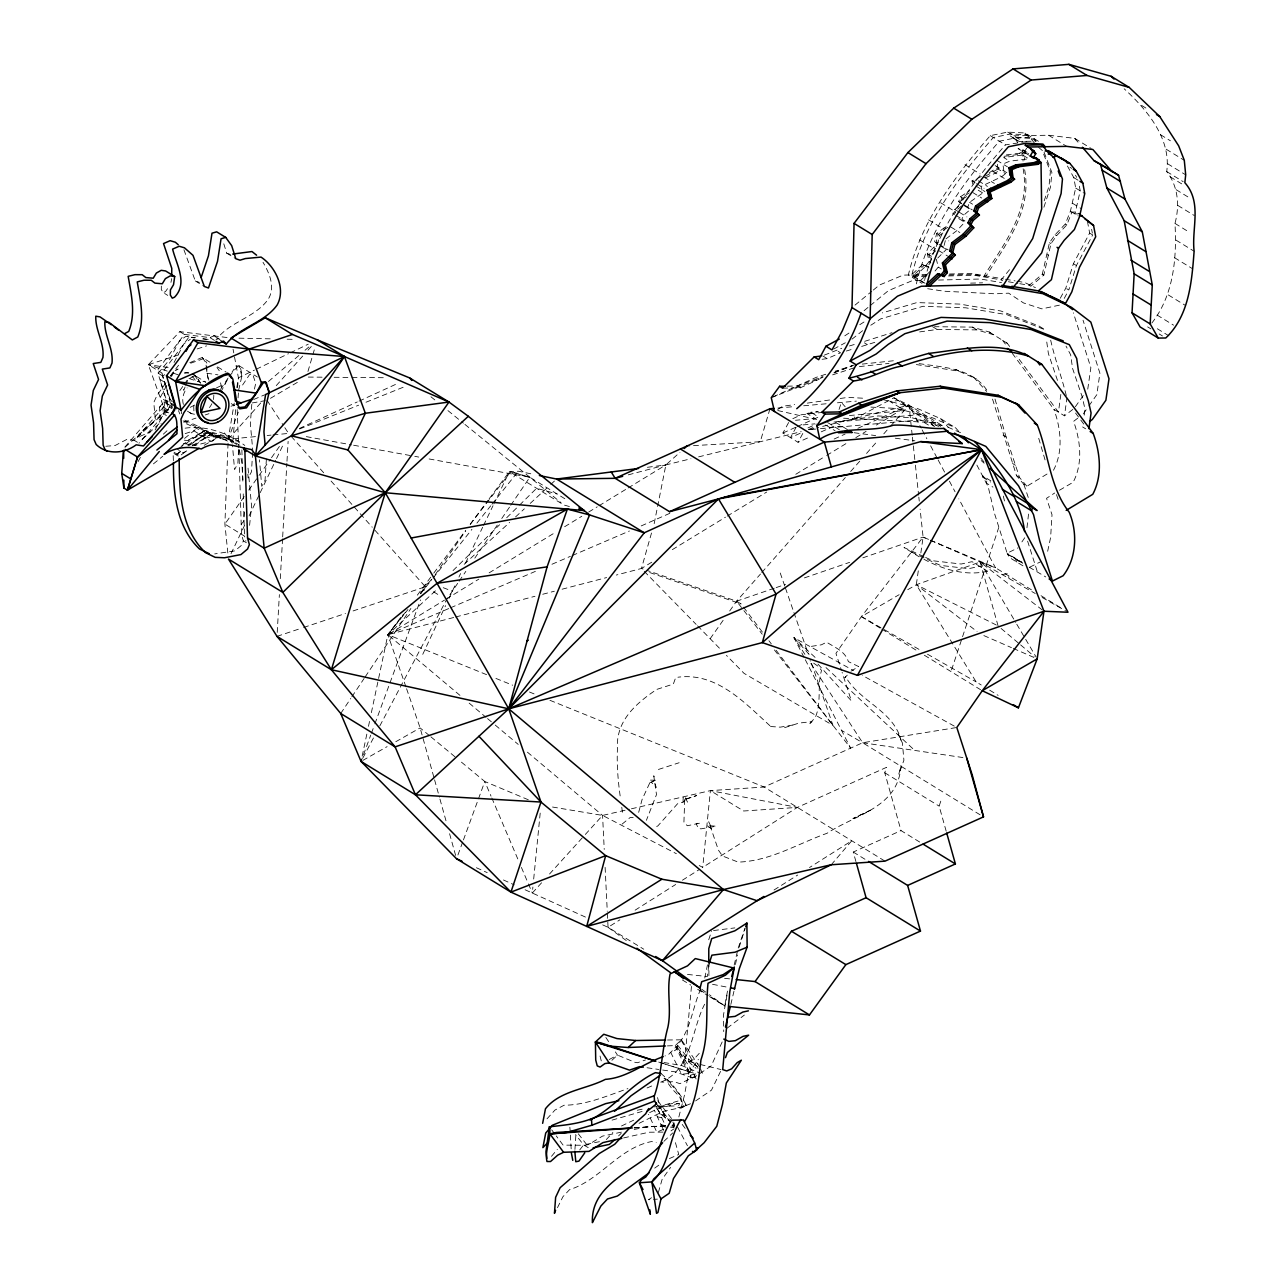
<?xml version="1.0" encoding="UTF-8"?>
<svg xmlns="http://www.w3.org/2000/svg" width="1287" height="1287" viewBox="0 0 1287 1287"><rect width="100%" height="100%" fill="white"/><g stroke="black" fill="none" stroke-linecap="round" stroke-linejoin="round"><path stroke-width="0.75" stroke-dasharray="5 3.75" d="M208.864 380.196L206.821 373.23L206.837 366.489M708.735 965.363L707.351 976.527L685.987 974.275M708.896 975.691L708.96 964.06M161.325 286.068L161.293 289.527L163.224 292.599L167.744 295.383M638.674 812.354L642.1 799.484L649.855 782.721L649.903 780.115L655.598 780.228L653.748 775.788L656.499 794.594L646.38 820.334M683.027 802.187L683.204 796.733L686.148 798.986L696.717 795.543L685.022 799.484L686.148 798.986L683.027 802.187L677.573 803.731L657.754 826.029L653.346 827.573M228.056 443.211L224.887 524.099L228.056 555.164M277.22 632.4L279.376 594.594M280.293 578.667L282.561 538.867M282.673 536.888L286.872 463.256M286.985 461.277L288.127 441.377M1028.538 514.076L1026.849 528.732M574.951 1149.42L575.9 1134.507M237.178 409.507L238.706 447.763M238.047 397.908L238.497 392.117M251.802 404.327L250.338 423.648L252.799 450.659M249.598 525.353L251.56 505.888L247.796 465.508M1151.801 323.101C1173.744 295.141 1176.945 257.802 1174.967 223.423C1179.793 205.823 1178.216 186.277 1166.714 171.573C1171.379 138.562 1146.894 109.652 1124.178 88.787M232.85 440.83L235.811 407.368M237.548 387.677L238.417 377.831L234.105 354.762M238.545 449.581L237.87 463.481L234.556 469.626L232.448 445.045M252.638 452.477L251.464 471.83L248.15 477.96L247.828 474.179M266.393 458.992L265.058 480.164L261.744 486.309L259.491 459.845M541.586 882.785L532.303 893.033L532.898 887.033M533.687 879.037L540.202 813.078M699.211 865.54L702.718 867.358L710.392 790.62L764.14 787.017L862.644 742.744L956.804 727.493L862.274 675.353M691.457 986.405L684.764 1060.279L698.278 1063.979M244.482 511.953L243.549 521.653L241.184 524.115L244.208 525.965M1060.842 394.401L1058.445 412.13L1016.778 356.081M1012.242 353.298L1053.908 409.346L1064.494 415.83L1066.891 398.117M1084.217 415.138L1085.021 409.234L1082.254 397.039L1072.57 368.42L1070.639 354.762L1066.022 346.123M918.291 570.833L916.312 584.716L976.141 681.885L981.225 684.99M920.848 552.976L923.101 537.097L920.108 509.121M1087.756 389.141L1090.861 367.648L1073.342 312.821M236.711 444.482L228.201 439.269L234.218 403.104M236.808 387.564L238.417 377.831L254.424 370.125M727.493 991.054L724.758 1005.935L709.861 996.283M1019.771 283.703L1029.262 285.312L1042.341 274.115L1049.468 242.68L1055.099 234.765L1065.33 223.986L1070.414 211.181L1075.675 188.047L1073.792 177.606L1067.213 165.605L1071.749 168.388M1029.262 285.312L1030.774 286.245L1043.854 275.048L1050.98 243.597L1056.611 235.698L1066.826 224.903L1071.926 212.114L1076.205 212.001L1079.23 213.851M170.946 282.4L171.702 278.635M704.777 978.056L707.464 964.816M639.044 1123.342L663.384 1111.341L682.963 1107.174L683.622 1103.796L686.293 1105.099L683.654 1106.756L679.986 1095.06L666.956 1079.52L664.365 1078.216L661.405 1080.163M366.827 734.121L361.052 761.421L370.736 735.134M368.484 726.335L369.723 720.479M371.364 712.676L387.87 634.684L403.185 614.156M735.44 964.478L737.499 954.906M1047.666 551.27L1050.626 537.451L1052.01 514.703L1046.54 498.31L1054.68 493.018M238.642 390.186L242.117 375.08L240.17 366.457L237.21 366.924L229.134 376.48L220.817 392.101M254.408 389.076L255.711 383.413L252.67 374.131L249.614 374.533L240.701 387.854M658.365 1192.486L662.145 1179.31L670.607 1167.357M726.994 995.221L723.535 1014.799L723.712 1031.611M734.169 965.073L737.757 949.935M738.207 948.052L744.948 928.217M730.823 1004.439L733.96 991.263M926.978 275.515L912.95 275.852L924.146 265.331L927.509 266.361L930.71 262.468L929.198 261.534L927.3 253.7L937.242 243.935L934.603 241.538L936.679 233.478L947.763 225.128M942.872 232.947L939.703 235.328L937.612 243.388L934.603 241.538M945.334 240.637L943.661 247.104L946.299 249.501L937.724 258.076M678.844 1116.971L684.491 1095.189L688.4 1073.696L698.407 1059.378M651.512 532.995L641.457 568.484L616.296 575.048M654.166 523.664L665.878 464.913L679.954 452.316M307.947 371.476L315.042 347.281M769.964 408.735L760.279 441.714L687.001 446.026M1060.295 298.23L1065.797 288.127L1073.39 263.706L1089.655 233.092L1087.531 221.831M1089.655 233.092L1092.679 234.942L1076.415 265.556L1068.805 289.993L1065.797 288.127M1038.448 141.313L1024.854 132.963L1007.737 132.111L990.282 135.634C954.793 176.319 920.961 221.477 908.365 275L921.959 283.349M916.376 283.864C928.924 229.086 962.933 182.69 999.339 141.2L1016.794 137.661L1033.928 138.529L1036.019 141.168L1019.224 141.457L1010.15 135.891L1048.551 135.232L1074.709 138.369L1091.199 148.472M1026.656 141.57L1005.388 144.9C970.253 185.28 936.518 229.955 923.873 282.979L908.767 273.713M739.14 947.248L745.109 928.651M708.719 939.767L711.631 930.887M1044.191 200.82L1049.018 186.181L1050.385 171.621L1042.213 150.402L1037.901 146.815M1043.902 207.239L1050.514 187.098L1051.897 172.538L1043.725 151.335M241.859 376.174L239.076 365.781L236.02 366.184L232.078 372.072M919.706 842.052L901.013 830.598L884.764 772.763L886.55 767.325L797.377 807.416L702.718 867.358M951.56 669.9L983.413 573.761M986.228 565.315L998.648 527.799M946.186 831.177L939.14 806.112L940.942 800.691M839.044 409.475L841.392 402.445L845.205 406.789M722.168 1041.939L711.228 1065.861L698.326 1074.613M675.16 679.037L673.342 684.057L656.643 689.446C635.714 703.667 615.556 721.01 617.422 749.259C616.698 765.733 618.146 782.19 620.511 798.471M961.534 205.952L956.321 210.441L954.359 214.446L952.847 213.513L954.809 209.524L961.309 203.893L958.735 201.56L960.456 196.782L969.674 190.637M960.247 202.493L961.968 197.715L971.186 191.554M966.553 196.589L963.48 198.632L961.759 203.41L958.735 201.56M1006.354 154.907L1019.674 153.217L1028.747 158.768L1009.716 161.197L1002.911 164.06L1003.828 170.898L1005.533 173.632L1001.608 176.753L981.048 186.454L982.769 192.97L969.529 202.349L967.792 207.127L970.382 209.459L963.883 215.074L961.904 219.08L964.719 222.281L956.82 230.679L945.752 239.028L948.76 240.878M457.931 854.986L462.757 841.795M463.449 839.912L484.797 781.515L458.622 759.813M371.428 733.252L374.195 725.739M374.887 723.857L420.527 599.919M423.986 590.524L425.37 586.759L434.041 576.367M255.47 436.615L228.201 439.269L238.32 412.146M185.071 387.033L183.735 390.46L182.674 386.663M185.73 385.312L187.709 380.148M700.691 989.108C692.438 1007.544 691.039 1029.198 677.557 1045.124L676.721 1049.162L690.878 1077.879L699.565 1075.948M704.632 1004.23C691.183 1030.05 691.779 1070.237 660.472 1082.27M238.915 450L241.506 534.298L243.356 540.878L241.554 545.27L234.91 550.868L214.72 553.893M167.374 410.891L171.123 403.137M1053.474 470.238C1063.384 451.689 1060.955 428.491 1053.908 409.346M677.863 1047.409L675.289 1050.321L670.736 1052.428L681.515 1074.291L689.961 1073.342L690.878 1077.879L690.846 1075.015L676.689 1046.299L668.58 1054.439L664.977 1055.967M422.747 654.343L445.592 605.614M448.97 598.391L455.646 584.121M458.96 577.075L460.601 573.552M465.556 562.982L482.641 527.252M231.033 553.651L244.771 524.935M249.067 515.974L259.379 494.433M260.231 492.631L275.691 460.328M276.544 458.542L283.43 444.176M483.51 525.45L493.018 505.711M493.87 503.925L509.427 471.621L518.307 471.219L533.638 474.356M720.559 1071.395L711.47 1090.153L693.725 1102.203M557.48 1207.673L562.918 1196.733L569.53 1189.671C600.144 1180.115 619.015 1147.875 651.576 1141.553L656.209 1142.438M362.934 757.866L374.195 736.55M379.842 725.884L446.525 599.742L457.963 582.914M138.015 461.76L140.846 456.499M155.132 429.955L165.186 411.261L164.093 401.801L171.268 406.193L138.948 443.211M174.067 362.467L183.832 343.967L190.347 339.205M166.763 385.328L160.215 397.49L175.145 406.644M171.461 376.641L174.244 371.46L178.073 369.031L173.938 371.283M1064.236 298.391L1067.904 291.666M788.641 422.506L782.93 433.011L798.037 442.278L808.783 437.451M796.203 427.139L790.491 437.644L801.222 432.818M802.782 433.478L798.037 442.278M949.002 274.984L973.036 274.388L985.762 276.56C1006.209 243.854 1032.19 211.052 1024.645 169.739M1026.672 148.15L1024.114 152.284L1028.731 153.78M220.399 389.543L228.04 378.121M340.717 713.497L350.74 698.487M351.85 696.814L364.108 678.474M365.218 676.817L410.891 608.445M420.913 593.436L425.37 586.759L373.568 528.7M459.089 581.257L465.83 571.364M474.806 558.156L497.265 525.128M501.753 518.532L509.62 506.965M510.73 505.324L529.826 477.252L565.508 499.147M1021.91 541.907L1024.999 537.371M167.503 288.706L165.46 291.65L163.224 292.599M928.538 539.398L923.101 537.097L861.389 616.602L835.955 653.362L841.489 670.447M165.894 382.802L156.708 395.978L153.78 402.541L155.47 420.527L136.856 437.741L150.627 431.724M170.495 376.222L172.796 372.924M179.874 390.588L183.156 385.891M184.25 384.314L187.532 379.617L196.219 374.903M435.167 574.742L465.733 530.855M470.27 524.356L510.842 471.557L529.826 477.252L426.592 458.494M244.208 496.573L224.887 524.099L244.514 536.148L245.914 541.087M248.761 490.09L257.867 477.139M259.009 475.514L270.383 459.33M271.509 457.705L279.472 446.364M710.167 638.722L723.954 619.144M729.697 610.987L736.582 601.19L760.456 574.05M1083.252 395.527L1074.243 408.333L1064.494 415.83M1083.3 413.883L1087.805 407.496M1088.931 405.888L1096.814 394.691L1099.918 373.214L1083.043 320.238M417.31 595.189L432.609 574.678M433.783 573.101L465.492 530.566M470.189 524.259L487.998 500.353M489.189 498.761L509.427 471.621L529.826 477.252M164.527 382.191L159.99 379.408L167.439 405.888L171.959 408.671L161.953 373.037L188.883 337.21L194.787 337.934M170.399 375.901L178.587 365.235M671.911 1125.964L674.227 1122.972M579.713 1149.934L583.606 1144.915L599.613 1141.649M405.936 686.888L387.87 634.684L406.016 611.502M420.527 592.953L425.37 586.759L424.388 585.714L430.646 581.241M459.958 695.366L387.87 634.684L407.947 609.539M420.479 593.822L431.772 579.681M433.027 578.104L471.911 529.375M476.93 523.085L490.717 505.807M491.972 504.231L518.307 471.219M925.047 283.269L911.453 274.919L922.634 264.414L925.996 265.428L929.198 261.534M935.07 270.994L938.271 267.101L936.357 259.25M948.519 275.949L974.549 275.321L1001.141 279.858L1009.796 269.401M551.496 1156.321L557.319 1149.371M831.257 864.751L851.769 840.765L809.507 867.535M606.29 1139.574L612.869 1132.496M124.936 446.991L164.093 401.801M105.807 446.251L115.074 445.543L127.123 439.269L134.411 440.427L166.731 403.426M761.775 572.538L845.334 477.557M850.643 471.525L859.925 460.971M866.553 453.426L877.155 441.361M883.799 433.832L889.092 427.799M890.427 426.287L908.992 405.18L943.741 426.496M228.201 439.269L261.728 401.834M276.271 385.601L302.686 356.081M307.979 350.177L311.953 345.753M699.259 1053.313L693.677 1059.523L688.786 1061.646M549.549 874.002L584.008 835.923M585.328 834.459L602.573 815.427L629.52 809.233M547.007 1118.837L554.938 1110.086L564.06 1105.227C586.1 1105.115 607.223 1095.8 627.895 1088.609M663.883 1141.36L672.715 1132.946M847.264 675.144L844.819 677.782L845.623 676.737C859.796 701.914 893.741 710.714 901.077 740.395L898.229 734.073L902.38 742.937L903.908 760.231L898.76 774.324L900.964 765.556C898.712 807.641 855.292 814.542 827.074 833.268C797.65 843.805 770.076 861.132 738.175 862.113L722.522 856L718.419 850.128L708.735 821.798L712.129 829.166L707.013 825.514L716.248 826.222L700.884 828.876L698.069 828.104L696.203 823.471L700.434 823.02L687.371 825.739L683.912 822.586L684.797 796.846L688.014 803.024M227.043 337.516L179.81 331.644L148.343 364.688L165.186 411.261L168.211 413.111M453.024 570.575L499.597 524.742M506.708 517.728L518.114 506.515M519.53 505.115L536.615 488.288L557.014 493.935M618.58 1135.89L621.154 1133.397M914.462 276.785L925.659 266.264L929.021 267.278L925.996 265.428M920.511 280.486L931.691 269.964M611.904 1060.311L617.47 1055.115L634.958 1062.306L637.419 1062.74L645.495 1059.973M667.406 1045.897L675.257 1045.575L681.434 1039.799L699.887 1067.373M163.336 434.169L169.064 428.861M486.599 674.661L387.87 634.684L437.773 588.674M464.173 564.317L509.668 522.361M515.54 516.94L524.34 508.832M530.212 503.41L549.292 485.826M550.756 484.459L555.147 480.405M125.064 447.216L165.186 411.261L170.029 409.057M935.746 250.788L930.324 255.55L931.466 260.247M268.452 381.483L298.938 355.469M305.035 350.257L311.132 345.045M609.201 1059.523L617.47 1055.115L615.363 1051.897M654.681 1168.129L660.907 1163.673M181.821 445.72L188.98 439.72L205.003 430.357L223.134 435.424L240.749 445.833M177.059 454.102L180.566 451.174M187.709 445.173L208.027 432.207L226.158 437.274M173.375 460.633L173.085 452.944L179.118 456.644L186.438 450.627M192.165 445.833L211.052 434.057L229.166 439.14M855.035 305.099L871.749 291.329M873.278 290.074L879.359 285.07L903.12 275.128L927.46 274.533M864.092 310.666L868.661 306.901M870.173 305.646L888.416 290.621L912.193 280.695L924.516 280.389M622.12 824.098L629.986 817.647L633.204 817.39M153.443 463.867L162.773 456.225M184.556 438.433L198.97 426.657L217.101 437.773L211.679 441.602M989.14 172.812L996.46 168.066L1005.533 173.632M848.97 333.06L842.599 337.291M851.978 339.189L862.628 330.695M158.896 423.857L142.551 439.076L138.015 436.293C146.187 423.97 163.578 419.578 167.921 404.778L157.995 373.455L169.53 359.684L179.295 341.184L185.811 336.422L195.511 337.709M1077.734 418.178L1073.551 421.396C1080.597 440.54 1083.027 463.722 1073.117 482.271L1056.37 492.052M727.123 1028.168L744.369 1015.073M947.682 227.252L938.191 234.395L936.099 242.471L938.738 244.868M164.704 374.646L162.516 376.238L165.621 384.749M205.003 430.357L199.598 434.186L205.63 437.886L211.052 434.057L222.249 439.157L205.003 430.357L179.102 448.246M176.094 454.794L181.853 450.723M189.849 445.077L208.027 432.207L188.385 445.785M671.01 1130.919L673.6 1129.101M194.643 405.051L189.8 407.561M992.534 399.099L1016.521 475.643L1023.889 484.411L1026.897 486.261L1048.455 473.166M186.712 450.868L183.574 453.04L177.542 449.324M194.53 445.479L211.052 434.057M696.701 1075.707L679.906 1083.67L673.986 1081.659L661.952 1082.174M651.495 1197.73L648.487 1199.741L657.416 1199.13M777.734 409.427L782.593 406.306L794.642 404.552M792.84 418.693L801.19 414.768L822.425 412.387M807.946 427.96L816.296 424.034M859.764 324.71L864.735 321.525M870.768 325.241L880.694 318.886L922.924 306.29L965.797 307.818L1006.981 314.704L1045.124 329.81L1039.092 326.11L1000.932 311.004L959.748 304.102L916.875 302.574L882.335 312.886M602.654 924.87L608.059 927.316L619.9 919.819M635.102 910.182L675.675 884.491M682.432 880.211L699.34 869.497M774.018 890.009L797.683 875.031M453.684 617.503L387.87 634.684L444.498 600.112M446.219 599.05L478.828 579.15M489.124 572.86L556.048 531.981M564.623 526.737L581.788 516.264M588.658 512.065L597.232 506.837M598.954 505.775L626.399 489.012M628.12 487.966L665.878 464.913L690.91 458.751M651.753 562.21L641.457 568.484L645.189 569.771M672.329 549.646L725.482 517.181M727.203 516.135L766.65 492.068M795.8 474.276L824.951 456.467M826.672 455.421L847.248 442.857M855.823 437.628L866.119 431.354M876.415 425.064L908.992 405.18L921.219 428.153M669.401 1158.557L678.764 1154.487L674.726 1140.121M850.948 671.187L858.638 666.569L848.39 661.631C845.205 651.238 834.893 647.49 826.624 642.197L821.379 644.819L809.861 646.589M270.463 398.326L299.485 381.113M204.199 445.302L217.101 437.773L183.317 422.377L196.01 418.082M880.115 628.088L861.389 616.602L899.146 594.691M907.737 589.703L916.312 584.716L980.115 562.001L995.478 567.76L1032.592 590.524M362.789 760.44L387.114 746.637M395.801 741.714L420.125 727.911L429.359 735.569M972.843 184.138L971.991 180.888L982.319 176.013M973.503 181.821L976.881 179.923L975.369 178.99M1019.674 153.217L1022.892 151.416L1021.202 148.729L1027.251 152.429M189.816 362.661L202.236 357.48L210.73 362.693M833.654 349.067L845.318 342.776M912.193 435.167L908.992 405.18L893.982 397.812L855.405 418.339L852.863 415.46M976.897 465.09L988.223 486.824L994.368 513.046L1007.126 553.233L1017.808 547.94M1029.793 567.149L1040.459 561.84M256.21 369.256L288.513 353.684M290.315 352.831L308.253 344.176M690.508 1103.731L680.147 1107.978L674.243 1105.951L654.134 1106.82M621.508 1125.98L633.703 1120.173M649.613 1112.611L658.445 1108.413L681.804 1102.718L679.552 1096.572L672.361 1089.252L664.365 1078.216M985.536 176.142L997.972 168.999L996.283 166.264M985.343 177.879L995.559 173.053L999.484 169.932L997.795 167.197L996.878 160.36L1007.448 166.843M190.717 363.207L203.909 358.51L206.837 363.111M299.421 428.442L357.271 401.946M359.073 401.126L398.841 382.915M216.554 387.821L225.386 383.783M772.972 396.895L816.264 377.332L825.787 374.244M782.625 388.143L800.192 387.854L819.288 379.198L816.264 377.332M669.819 513.32L640.459 526.254M834.137 439.028L845.092 434.073M857.866 428.298L908.992 405.18L820.72 426.866M221.718 341.28L214.511 335.537L209.926 337.612L184.347 334.427L157.416 370.254L158.253 373.262L162.789 376.045M215.991 339.704L219.047 338.32M782.93 433.011L795.463 427.381M797.248 426.576L818.564 417.004L810.762 412.21L807.046 413.561L815.154 418.532L795.495 420.27M808.381 429.601L813.754 427.187M821.299 431.821L833.67 426.27L842.728 426.705M855.935 861.566L853.249 852.058L901.013 830.598M185.167 433.622L193.887 430.807L211.036 441.312L195.415 445.35L182.979 443.436M824.307 355.115L841.746 348.278M822.087 359.282L827.187 358.639L840.524 352.783L835.987 350M663.288 1129.407L656.804 1132.158L648.551 1114.333M649.855 782.721L655.598 780.228M387.87 634.684L448.713 608.574M450.563 607.786L535.376 571.38M551.962 564.253L570.398 556.338M572.248 555.55L629.407 531.016M253.7 399.501L264.591 394.852M647.071 1087.949L653.989 1085.021M299.646 428.957L358.639 405.196M366.007 402.236L406.563 385.891M771.251 397.667L822.972 377.3M834.056 372.94L852.525 365.669L835.311 371.139M787.403 386.164L797.168 386.003L823.004 376.496M834.073 372.41L854.375 364.945M774.259 588.239L736.582 601.19L647.055 570.414M776.158 587.596L785.569 584.362M804.407 577.895L849.629 562.355M862.821 557.818L923.101 537.097L928.619 539.51M205.26 414.945L208.977 413.69M231.016 406.225L234.588 405.019M276.995 636.373L301.721 628.104M303.619 627.477L345.479 613.481M353.088 610.939L425.37 586.759M832.625 374.855L855.501 367.406M658.381 769.481L679.134 762.741M178.394 354.987L148.343 364.688L161.953 373.037M197.168 348.922L206.564 345.881M784.555 727.686L798.841 723.117L812.113 721.589L808.622 724.597L815.154 717.792C821.894 702.718 816.955 686.019 821.508 670.479L818.596 666.618L810.038 660.649M864.719 341.328L892.036 332.69M861.663 346.428L876.527 341.811M849.436 345.962L857.126 343.645M846.283 351.045L853.973 348.729M690.846 1075.015L699.533 1073.085M612.081 1120.124L642.953 1111.196M656.467 1107.287L681.547 1100.031M628.313 474.839L665.878 464.913L644.417 467.68M455.63 617.004L534.99 596.283M542.728 594.256L554.343 591.232M562.097 589.205L606.611 577.573M657.528 1097.586L660.038 1106.563L674.211 1102.991L679.488 1103.812L678.024 1107.254L682.914 1107.013M698.616 456.869L801.222 431.66M809.008 429.745L818.757 427.348M631.45 808.783L710.392 790.62L797.377 807.416L743.629 811.003L710.392 790.62M637.258 1110.263L644.723 1108.59M623.664 1137.917L648.921 1132.222L666.473 1132.077M987.66 571.235C964.96 576.544 940.958 568.951 920.945 557.609M1059.394 305.164L1041.891 308.864L1023.535 302.944L1008.638 293.163L995.221 293.806L944.191 291.232L924.452 288.224M672.055 1126.318L674.726 1125.771L673.745 1122.811M621.412 1132.158L602.541 1136.099L588.529 1144.593L585.279 1145.269L563.111 1145.124L556.257 1135.938M634.201 1129.487L648.535 1126.495L665.154 1126.575M713.545 930.533L734.845 927.895M1002.316 574.565L1007.705 573.6L1008.944 578.169M252.172 402.96L265.186 400.675M807.046 413.561L818.226 411.679L810.762 412.21M792.808 725.048L780.212 727.155L769.819 726.479L771.154 726.849C745.093 703.136 716.843 672.023 677.927 677.219M807.319 403.121L830.517 399.855M840.186 398.487L847.908 397.393L865.717 398.359M919.674 331.901L937.097 329.456L976.913 329.906L993.805 334.797L989.269 332.014L972.377 327.123L934.555 326.705M1004.053 156.322L1021.186 154.134L1024.404 152.333L1024.516 160.071M185.119 428.169C206.113 425.128 227.847 433.092 244.803 445.431M833.912 422.072L878.12 415.942L911.759 417.744L944.32 426.238M862.29 364.092L893.902 360.714M859.378 366.586L889.027 363.417M267.149 435.489L271.042 435.119M273.005 434.926L288.578 433.413L282.126 423.503M777.895 408.043L793.773 406.644M803.699 405.775L827.509 403.668M837.419 402.799L856.386 401.126M849.42 415.524L904.922 410.633L889.816 401.367L898.519 400.595L933.558 425.997M803.056 424.903L814.848 423.857M810.601 429.536L818.468 428.844M820.43 428.668L920.028 419.9L928.426 425.048M634.121 1127.943L665.476 1125.707L666.039 1126.929L661.566 1125.819L654.279 1110.086M634.33 1127.83L665.476 1125.691L656.467 1106.273M1077.798 213.883L1074.951 213.964L1080.211 190.83L1078.956 183.864M949.5 274.002L971.524 273.471L1003.522 278.925M926.479 276.496L911.389 276.85C923.986 223.327 957.818 178.185 993.307 137.5L1010.762 133.961L1027.879 134.829L1035.375 144.257M938.529 280.051L980.581 279.022L1001.495 282.593M970.607 283.124L982.624 282.834M1029.97 137.468L1013.175 137.757L1018.95 141.763L1010.15 135.891M667.503 1040.009L681.434 1039.799M308.301 377.075L322.217 377.188M334.137 377.284L350.048 377.429M352.027 377.445L383.832 377.718M238.996 338.175L271.09 338.867M287.146 339.205L295.173 339.382M843.596 418.211L937.692 422.779M870.929 407.094L896.653 408.478L932.818 417.905L955.614 427.863L959.523 432.255M724.613 978.345L732.303 979.15M202.654 338.915L206.596 339.414M203.266 338.738L209.073 339.511M854.085 432.722L875.659 435.601M895.269 438.207L914.88 440.797M184.25 440.138L187.709 440.637C203.861 430.807 221.235 438.111 238.015 441.264L241.393 445.64M168.163 367.583L148.343 364.688L167.986 371.348M206.821 373.23L217.97 374.855M647.055 1067.743L658.767 1069.465M662.676 1070.028L675.16 1071.862L696.138 1079.149L693.693 1073.165L675.257 1045.575M962.901 757.544L862.644 742.744L841.537 730.405M919.095 363.61C942.856 367.294 972.328 368.034 987.049 390.444M916.328 364.559L958.815 371.171L976.463 378.941M552.541 807.029L602.573 815.427L676.367 853.699M1005.453 279.247L1015.089 280.888M1017.02 281.226L1024.725 282.529L1035.456 287.661M1008.364 281.756L1017.856 283.365M663.963 1062.499L681.837 1065.604L699.324 1072.779M306.322 436.631L351.673 444.884M353.635 445.238L412.789 455.984M414.768 456.338L418.709 457.062M712.515 984.298L727.219 987.177M777.766 410.537L816.795 419.482M700.176 1064.446L721.042 1069.561M656.531 1108.268L661.228 1114.445L665.685 1115.539L671.46 1120.623M661.003 1124.597L665.476 1125.707M670.43 1127.09L673.503 1127.653M661.695 1126.109L666.167 1127.203M883.204 399.63L917.695 408.639L940.507 418.597L955.614 427.863M569.369 506.515L563.819 504.971L509.427 471.621M663.465 1063.593L657.802 1061.791L693.693 1073.165L665.363 1064.188M173.327 373.166L179.713 375.321M189.012 378.491L200.193 382.271M223.793 243.822L226.721 253.169L230.936 254.617M649.726 572.554L741.119 603.973L736.582 601.19L742.679 609.057M183.928 249.758L195.27 280.92L199.421 282.432M443.227 587.692L452.348 591.167M495.913 678.426L512.676 685.215M529.44 692.004L535.022 694.272M549.935 700.305L764.14 787.017L885.006 861.148M528.297 799.758L484.797 781.515L491.023 796.138M930.34 540.17L995.478 567.76L958.815 498.841M947.924 427.171L963.706 434.073M930.469 540.315L980.115 562.001L1035.263 593.516M983.847 635.569L1011.437 647.618M1013.271 648.423L1035.343 658.059M476.399 867.728L487.21 872.634M503.442 879.97L514.269 884.877M525.096 889.767L586.422 917.518M165.186 411.261L168.742 412.87M184.749 420.173L198.97 426.657M183.14 420.865L230.196 442.31M923.825 556.627L904.037 547.522L919.143 556.788M925.626 557.448L932.818 560.762L961.148 564.028L972.071 561.679L987.177 570.945M911.582 552.155L940.379 565.395L968.709 568.661L979.616 566.312L981.675 567.535M996.299 625.015L916.312 584.716L977.058 631.563M804.053 657.319L793.999 637.708L853.522 670.527M1022.94 565.813L1009.346 557.464L1007.641 554.263L1022.232 562.516L1007.126 553.233M1021.685 562.564L1015.202 558.896L1016.907 562.097M1029.23 567.197L1045.736 576.93M861.389 616.602L920.511 650.225M927.46 654.182L976.141 681.885M1042.148 597.458L1066.279 611.261M811.502 663.32L832.979 725.401L744.047 673.358L726.431 655.356M660.955 1073.503C671.122 1081.9 680.34 1093.773 686.421 1105.453L682.753 1107.045M588.239 1147.65L583.606 1144.915L575.579 1134.603M1141.633 105.437L1148.229 109.492M1160.552 134.733L1170.43 140.798M1166.183 149.212L1184.297 160.328M1167.566 163.739L1185.697 174.855M1166.714 171.573L1183.187 181.676M1170.14 176.769L1181.675 183.848M1176.109 189.672L1190.942 198.777M1177.83 205.437L1194.304 215.54M1048.551 135.232L1066.682 146.364M1174.967 223.423L1189.799 232.529M1036.019 141.168L1026.962 135.602L1024.854 132.963M1007.737 132.111L1022.843 141.377M1175.98 240.106L1194.111 251.238M1073.792 177.606L1078.329 180.373L1075.498 175.241M1028.651 155.051L1018.065 148.568L1024.227 150.579L1025.916 153.266L1022.698 155.067L1003.667 157.497L1009.716 161.197M990.282 135.634L1005.388 144.9M1075.675 188.047L1084.748 193.613M1174.548 257.706L1192.679 268.822M1072.505 203.282L1081.563 208.848M1070.414 211.181L1077.975 215.814M1006.852 172.748L994.771 165.331L996.46 168.066M992.55 171.203L1004.632 178.62M1065.33 223.986L1066.826 224.903M964.977 164.656L980.083 173.922M983.831 176.946L994.401 183.43M1168.323 294.948L1184.812 305.067M978.393 180.84L987.451 186.406M971.991 180.888L975.015 182.738M976.511 183.671L984.072 188.304M975.868 186.004L984.925 191.554M1055.099 234.765L1056.611 235.698M978.233 190.186L982.769 192.97M972.699 192.487L981.756 198.053M1049.468 242.68L1050.98 243.597M1073.39 263.706L1076.415 265.556M1157.093 315.058L1173.583 325.177M960.456 196.782L963.48 198.632M969.529 202.349L972.554 204.199M1047.151 254.569L1048.664 255.502M963.271 204.343L972.328 209.91M964.333 205.759L970.382 209.459M1157.319 328.748L1168.869 335.827M1147.634 326.882L1150.932 328.893M1159.185 333.96L1162.467 335.971M954.809 209.524L957.834 211.374M959.346 212.291L966.907 216.924M940.604 202.719L955.71 211.985M955.871 215.379L964.928 220.93M958.686 218.565L964.719 222.281M1042.341 274.115L1043.854 275.048M950.787 226.979L959.845 232.545M928.538 219.82L943.644 229.086M936.679 233.478L939.703 235.328M1001.141 279.858L1002.653 280.775M939.124 244.321L948.197 249.871M940.25 245.785L946.299 249.501M985.762 276.56L984.249 275.643C1004.697 242.921 1030.678 210.119 1023.149 168.806M934.072 247.747L935.585 248.681L928.812 254.617L930.71 262.468M938.609 250.531L947.682 256.097M919.578 239.816L934.7 249.083M927.3 253.7L933.332 257.4M938.271 267.101L941.296 268.951M922.634 264.414L930.195 269.047M1009.635 346.476L1007.254 343.275L1002.734 340.492L1006.305 345.286M972.377 327.123L976.913 329.906M932.56 326.689L937.097 329.456M1082.608 426.946L1085.633 428.796M955.791 369.321L958.815 371.171M864.397 342.841L867.422 344.691M1003.088 435.135L1006.112 436.985L1019.545 477.493L1026.897 486.261M1012.483 463.449L1015.507 465.315M893.982 397.812L940.604 426.415M938.561 426.512L933.525 423.423L936.132 425.74M822.65 355.855L827.187 358.639M1016.521 475.643L1019.545 477.493M990.829 480.855L982.431 475.707L987.226 479.987L986.228 482.995L992.953 487.113M982.689 477.22L990.588 482.046M797.168 386.003L800.192 387.854M847.425 429.585L835.166 422.072L921.186 414.494L935.07 426.914M827.638 422.554L841.489 431.048M825.723 425.016L835.118 430.791M1007.641 554.263L1022.747 563.529M1041.022 595.688L1062.933 609.137M989.671 690.17L998.133 695.366M881.82 629.118L917.567 651.045M924.372 655.228L980.549 689.687M226.721 253.169L235.794 258.719M195.27 280.92L204.343 286.486M214.462 340.379L209.926 337.612L211.02 339.768M980.099 814.8L862.644 742.744L810.343 662.708M239.076 365.781L257.352 376.994M179.81 331.644L188.883 337.21M884.764 772.763L939.14 806.112M217.535 366.875L226.062 372.088M231.242 403.619L234.62 405.678M187.468 411.196L194.031 415.218M175.659 405.92L166.602 400.354L162.838 408.108L163.369 413.658L166.393 415.508M167.583 410.408C154.89 397.329 160.425 417.583 161.116 423.986M433.51 591.763L440.009 595.752M853.249 852.058L865.154 859.362M174.051 452.252L180.083 455.968M134.411 440.427L137.436 442.278M243.356 540.878L246.364 542.728M607.384 913.336L608.059 927.316L643.757 949.211M682.351 979.938L690.846 985.15M697.651 989.317L707.85 995.575M709.555 996.605L724.838 1006L709.346 994.738M989.269 332.014L1007.254 343.275M191.988 376.464L192.519 376.801A14.961 12.838 -58.5 0 1 196.107 382.625M699.919 989.864L708.204 995.221M661.228 1114.445L669.465 1121.057M701.624 989.14L707.802 993.612M608.059 927.316L628.86 942.422M998.085 625.916L980.115 562.001L1042.406 610.038M430.936 396.766L435.569 400.53M447.94 410.601L463.384 423.166M464.929 424.42L561.019 502.654M430.904 736.84L457.078 758.542M1001.093 628.458L1019.143 643.661M1020.639 644.916L1034.169 656.322M469.144 703.104L486.019 717.309M487.548 718.596L493.693 723.761M495.222 725.064L518.227 744.417M527.429 752.171L602.573 815.427L604.23 849.388M677.557 1045.124L688.674 1058.992L697.474 1066.746L699.018 1071.492M677.589 1047.988L688.706 1061.855L696.042 1068.307M981.193 460.553L984.137 463.191M804.906 654.375L793.999 637.708L815.813 658.075M825.997 667.583L914.703 750.434M644.256 571.348L696.138 624.388M697.554 625.82L721.01 649.806M670.688 1122.537L657.528 1105.372M671.541 1118.532L657.271 1100.208M973.439 377.091L986.679 391.457M793.999 637.708L811.341 656.788M818.017 664.14L851.367 700.836L842.116 672.345M214.511 335.537L217.181 338.513C230.421 321.573 255.18 317.455 268.082 299.437C275.659 287.532 269.514 273.214 263.015 262.307M940.507 418.597L948.342 427.381M291.232 436.39L324.437 473.616M331.081 481.065L372.249 527.22M1074.709 138.369L1079.857 144.305M980.855 458.092L984.587 462.693M681.193 1040.234L693.95 1063.625L697.474 1066.746M578.313 1133.831L588.626 1147.087M743.902 610.633L762.21 634.201M774.404 649.935L850.643 748.149L804.97 659.089M224.405 432.915L232.287 443.162M657.464 1104.745L665.685 1115.539M743.532 607.174L762.869 632.737M768.918 640.717L771.331 643.918M776.174 650.305L832.979 725.401M551.689 1129.825L555.115 1134.41M1075.562 413.047L1083.895 424.243M682.207 1124.404L685.649 1129.053M216.972 367.455L219.257 370.736M202.236 357.48L205.663 362.387L208.188 379.81M605.871 1037.451L610.086 1043.87M267.053 400.354L281.049 421.846M1015.926 139.913L1017.615 142.584M980.115 562.001L1015.781 622.538M1016.794 624.259L1036.164 657.126M1050.675 340.186C1054.809 358.928 1061.92 377.445 1066.489 396.364M922.152 429.922L926.849 438.754M930.614 445.817L937.193 458.188M938.143 459.958L944.722 472.329M949.42 481.161L955.051 491.763M677.477 1126.945L687.451 1145.784M200.74 383.349L195.946 376.238A16.828 14.736 -85.9 0 0 192.503 374.05L205.807 382.207A17.262 14.817 -58.5 0 0 198.005 381.274M683.477 1062.869L683.445 1060.021L683.526 1062.965M659.62 1105.839L665.54 1118.258M661.566 1125.819L663.947 1130.967M661.775 1117.727L657.4 1116.794M491.811 797.956L518.291 860.118M521.412 867.438L527.638 882.062M528.41 883.896L532.303 893.033M700.498 1068.853L702.364 1073.31M178.443 410.601L179.826 413.964M780.244 573.021L784.797 586.18M785.456 588.062L793.259 610.633M793.918 612.515L808.236 653.909M406.579 688.754L420.125 727.911L434.057 777.943M1057.48 380.421L1048.39 353.603L1046.476 339.945M1023.889 484.411L1029.359 500.804M1056.514 494.626L1058.831 501.592M673.133 1125.176L674.115 1128.152M1027.621 541.151L1037.354 571.782M672.892 1121.894L674.388 1126.608M166.168 386.599L172.458 407.561M1038.722 438.32L1045.398 461.084M994.996 399.05L1006.112 436.985M239.334 449.726L241.747 461.792L242.905 479.842M434.588 779.858L439.414 797.184M439.945 799.098L446.38 822.184M449.581 833.735L456.016 856.82M600.048 1056.016L601.64 1062.386M1003.329 496.09L1004.648 501.705M220.544 382.85L222.184 389.913M181.017 410.247L181.676 413.722M1091.617 229.311L1092.325 233.076M233.06 349.179L233.767 352.895M621.782 807.271L622.618 814.108M912.419 437.162L915.186 463.143M915.411 465.138L918.612 495.125M918.821 497.12L919.256 501.126M569.851 1127.235L570.189 1131.128M570.414 1135.118L571.283 1151.109M605.115 867.374L607.271 911.341M193.903 410.875L193.742 406.982A18.227 14.43 -37.1 0 1 194.675 402.944M241.876 449.855L242.921 483.912M243.227 493.918L244.514 536.148M1022.892 151.416L1023.036 161.084M694.288 1074.629L694.304 1077.492M688.674 1058.992L688.706 1061.855M688.191 1069.642L688.368 1072.795M687.564 1068.355L687.596 1071.234M676.689 1046.299L676.721 1049.162M213.803 395.157A17.262 14.817 -58.5 0 1 213.336 399.501M211.856 403.732A17.262 14.817 -58.5 0 1 209.443 407.529M194.514 414.237A17.262 14.817 -58.5 0 1 187.5 411.132M183.349 404.408A17.262 14.817 -58.5 0 1 187.114 387.886M184.733 373.117A16.828 14.736 -85.9 0 1 188.69 372.989M192.213 373.857A17.262 14.817 -58.5 0 1 199.179 381.354M184.411 372.924A17.262 14.817 -58.5 0 1 188.433 372.828M193.951 375.016A17.262 14.817 -58.5 0 1 198.101 381.724M172.378 401.85A17.262 14.817 -58.5 0 1 167.728 392.39M654.053 780.437L651.463 782.335L656.193 787.435L654.053 780.437M870.43 810.247L853.056 818.516L870.43 810.247M208.172 433.172L198.166 434.346L204.215 438.063L214.205 436.872L233.558 441.698L227.509 437.998L208.172 433.172"/><path stroke-width="1.5" d="M708.751 961.63L708.799 948.599L711.711 938.625L734.877 930.807L746.894 923.069L747.136 947.168L739.349 968.564L734.41 989.381M171.718 275.193L171.766 268.339L163.529 243.565L170.125 240.685L175.386 242.246L178.233 244.755M774.501 411.518L771.251 397.667L779.6 386.293L782.625 388.143L814.156 356.917L818.693 359.7L825.948 346.251L831.997 349.951L842.374 330.727L851.994 307.609L854.053 223.391L907.914 152.558L953.731 108.14L1013.046 68.903L1068.886 64.35L1111.099 76.287L1129.214 87.403L1159.764 116.57L1178.667 145.849L1184.297 160.328L1185.697 174.855L1184.844 182.69C1202.38 202.413 1191.456 228.169 1194.111 251.238C1191.826 281.692 1189.075 315.91 1165.765 337.998L1158.236 338.063L1140.105 326.946L1132.045 312.821L1134.153 273.825L1124.162 220.672L1106.852 187.966L1100.433 164.141L1093.998 160.634L1082.431 147.281M1129.214 87.403L1087.016 75.466L1031.16 80.035L971.862 119.273L926.029 163.674L872.184 234.507L870.125 318.726L860.504 341.859L850.128 361.084L856.177 364.784L876.141 354.022L888.32 344.305L904.874 333.703L947.103 321.106L989.976 322.635L1031.144 329.536L1069.304 344.643L1076.688 358.478L1078.603 372.136L1088.287 400.74L1091.07 412.934L1088.931 428.684M1158.236 338.063L1150.176 323.938L1152.283 284.958L1142.293 231.789L1124.983 199.083L1118.564 175.257L1100.433 164.141M173.455 462.548C173.134 492.841 176.319 526.914 199.469 548.954L209.154 553.651M574.822 1151.27L575.788 1161.727L578.957 1161.115L584.781 1152.798M156.885 450.016L177.011 433.735C176.496 427.107 178.459 416.763 172.12 413.191M199.083 448.294L127.413 490.17L123.89 488.014L121.718 473.359L123.472 450.418M647.136 1111.276L656.499 1103.876L654.536 1101.061L654.166 1095.768L591.457 1118.789C577.815 1123.985 563.626 1125.288 549.404 1126.768L545.978 1151.543L546.814 1158.332M269.047 392.857L266.264 382.464L263.208 382.866L246.493 407.85L239.784 408.848L237.017 403.555L232.85 379.07L229.424 374.163L223.729 375.691L201.142 387.95L183.896 412.66L180.968 419.224L182.657 437.21L164.044 454.424C174.984 447.216 188.771 445.962 201.319 448.97C217.455 439.14 234.845 446.46 251.608 449.597L255.984 455.292M542.647 1123.326L545.479 1108.751C559.684 1090.716 585.858 1089.397 605.373 1079.359C626.898 1077.895 643.339 1063.4 663.159 1056.724M478.941 736.277L540.974 802.042L605.662 855.646L586.695 926.399L723.423 889.558L831.257 864.751L885.006 861.148L983.509 816.875L972.216 774.967L956.804 727.493L982.254 690.733L1018.419 707.818L1037.177 658.864L1043.966 611.245L981.514 449.662L954.487 433.092M124.63 333.639L128.732 331.419C136.004 313.658 131.242 294.466 128.169 276.335L134.99 274.662L142.197 274.694L145.833 277.574L153.25 278.201L156.354 273.053L161.213 270.318L165.637 270.978L174.694 276.528L173.52 284.717L170.415 289.913L170.351 295.093L172.281 298.166L174.533 297.2C188.159 283.285 176.383 264.527 172.603 249.115L179.199 246.251L184.459 247.812L192.986 255.325L204.343 286.486L208.478 287.998L217.503 261.374L221.058 238.771L225.708 237.387L231.676 245.64L235.794 258.719L240.009 260.183L245.334 258.558L261.036 257.094C275.466 266.715 286.213 288.529 277.155 305.003C264.237 323.021 239.495 327.123 226.255 344.063L221.718 341.28M1060.729 157.802L1069.803 163.369L1076.27 171.155L1082.866 183.156L1084.748 193.613L1079.487 216.747L1074.388 229.536L1064.156 240.331L1058.525 248.23L1051.415 279.681L1038.336 290.878L1011.727 286.341L1013.239 287.274L1041.65 252.928L1061.099 193.597L1062.467 179.038L1054.294 157.818L1048.551 153.024L1042.068 144.868L1025.256 145.158L1034.056 151.029L1035.745 153.7L1033.188 157.834L1030.163 155.984L1032.721 151.85L1031.032 149.179L1034.056 151.029M725.45 1027.042L730.372 1006.321M159.298 451.512L127.413 490.17L137.532 457.046L174.742 414.8M955.356 255.051L949.709 250.804L951.785 242.744L962.869 234.395L970.768 225.981L973.792 227.831L965.893 236.245L954.809 244.594L952.718 252.654L955.356 255.051L945.43 264.816L947.329 272.651L944.127 276.544L937.74 273.681L926.56 284.186L929.568 286.052L940.765 275.531M683.735 978.651L674.227 971.637L700.096 988.014L701.721 981.691L723.214 974.613L734.298 967.309L729.809 991.617L722.715 1069.594L726.737 1070.961L731.627 1068.837L737.194 1062.628L741.36 1060.198L726.335 1083.011L722.441 1104.503L716.779 1126.286L704.086 1142.776L694.16 1151.752L692.486 1151.431M1049.098 578.989L1052.46 581.048L1063.126 575.739C1076.72 558.285 1077.702 532.158 1069.207 512.21C1049.87 487.87 1048.503 453.474 1037.306 425L1018.757 404.89L1001.109 397.12L943.178 388.095L899.71 392.744L842.486 413.803L824.919 414.092L816.843 425.627L819.819 439.317C840.861 425.08 869.787 433.108 893.226 425.209C910.343 424.243 927.058 429.408 943.838 428.394L962.258 443.597L920.768 441.586L718.468 498.922L644.24 532.802L589.591 514.945L567.374 509.089L547.104 566.843L508.735 708.815L415.444 794.787L361.052 761.421L340.717 713.497L276.995 636.373L228.442 559.041L282.834 592.39L331.386 669.739L395.109 746.862L415.444 794.787L510.939 892.116L662.451 960.681L700.096 988.014M731.692 976.447L734.298 967.309L725.466 975.176L708.011 983.236C705.389 1008.638 709.507 1034.877 700.965 1059.796C698.503 1080.903 696.01 1103.168 684.507 1121.572M361.052 761.421L456.547 858.751L510.939 892.116L540.974 802.042L508.735 708.815L589.591 514.945L468.323 416.28L448.97 402.043L385.263 492.728L331.386 669.739L508.735 708.815L762.322 642.615L981.514 449.662L1068.001 612.242L1043.966 611.245L857.448 675.321L762.322 642.615L776.077 594.063L981.514 449.662L920.768 441.586M127.413 490.17L137.532 457.046L177.172 427.043M926.495 286.116C939.092 232.593 972.924 187.452 1008.413 146.766L1025.868 143.227L1042.985 144.096L1045.092 146.734L1042.068 144.868M745.704 926.801L746.894 923.069M708.96 964.06L711.888 955.179L735.086 952.187L747.136 947.168M1012.644 494.24L1027.75 503.507L1032.544 507.802L1031.547 510.794L1016.44 501.528M201.158 277.493L208.446 255.807L212.001 233.204L216.65 231.837L225.708 237.387M696.38 1148.068L697.779 1148.213L696.492 1150.192L688.288 1155.823L673.487 1178.538L669.176 1193.29L660.987 1198.889L657.914 1212.499L656.547 1213.368L651.865 1181.916L653.941 1178.747L694.674 1143.049L683.526 1119.996L671.524 1120.205C659.652 1137.869 658.236 1159.909 645.801 1176.994L641.634 1179.6L639.382 1182.769L650.337 1214.301L649.919 1209.909M725.514 1057.641L727.364 1052.476L748.648 1035.166L743.066 1036.341L735.36 1040.668L728.86 1041.392L723.777 1039.092M973.792 227.831L970.977 224.646L972.94 220.64L979.439 215.026L973.841 210.827L975.578 206.049L988.818 196.67L987.097 190.154L1007.657 180.47L1011.566 177.333L1014.59 179.199L1010.681 182.32L990.121 192.004L987.097 190.154M979.439 215.026L976.865 212.677L978.587 207.915L991.843 198.536L990.121 192.004M555.582 1210.359L554.456 1213.335L555.63 1197.312L560.151 1187.692L599.211 1153.57L614.736 1144.272L628.442 1129.326L645.624 1113.85L648.712 1108.557M654.279 1096.138C662.033 1073.921 661.631 1050.015 667.856 1027.396C671.701 1009.619 666.569 991.553 670.077 973.921L687.531 965.861L695.302 958.574L732.995 967.824M655.71 1104.632L656.29 1103.2M697.667 1147.843L696.734 1149.725L694.69 1143.049M861.067 313.175C848.181 350.161 826.206 382.915 796.75 408.703M680.887 1119.561C667.969 1138.979 670.173 1166.07 651.865 1181.916L639.382 1182.769L643.017 1189.558M171.911 413.674L175.659 405.92L166.473 375.804L193.404 339.993L218.999 343.162L223.584 341.103L226.255 344.063M831.257 864.751L757.11 900.723L723.423 889.558L508.735 708.815L385.263 492.728L347.924 449.967L365.347 413.256L344.433 356.531L317.229 339.848L265.251 317.776L230.984 337.998L249.099 349.131L344.433 356.531L448.97 402.043L365.347 413.256L291.377 435.81L255.405 455.936L243.5 448.648M970.768 225.981L967.953 222.78L969.931 218.79L976.431 213.175M186.068 351.287L188.369 346.75L190.975 344.836M237.998 407.754L244.98 406.933L256.322 393.162L262.001 382.126L265.17 381.789L269.224 391.698L265.83 406.869L263.948 431.982L265.138 445.077M848.905 378.233C875.659 371.782 901.72 360.617 928.603 353.426C961.116 349.726 997.988 340.299 1028.554 356.113C987.322 343.967 942.1 352.268 902.171 366.007C885.183 368.806 870.318 378.861 853.442 381.016L848.905 378.233L856.177 364.784M1038.609 290.798L1065.427 303.619L1071.83 291.843L1079.423 267.406L1095.704 236.792L1093.58 225.531L1079.23 213.851M857.448 675.321L981.514 449.662L724.082 497.329M347.924 449.967L291.377 435.81L344.433 356.531L292.439 334.459L249.099 349.131L197.941 342.76L175.547 381.37L181.017 410.247C193.195 394.112 208.285 379.778 227.751 373.133L231.676 378.346M1002.38 286.76L1032.705 238.513L1041.682 208.928L1041.022 162.532L1036.308 157.995L1030.163 155.984M736.1 979.552L755.067 981.563L791.473 931.257L866.087 897.715L920.478 931.08L845.865 964.623L809.459 1014.928L728.78 1006.402M1043.966 611.245L982.254 690.733L1037.177 658.864M168.484 440.363L176.93 430.115M937.74 273.681L941.103 274.694L944.32 270.801L942.406 262.966L952.348 253.201M615.041 1139.542L609.346 1144.416L593.162 1147.811M655.646 956.514L662.451 960.681L723.423 889.558L661.856 879.23L605.662 855.646L510.939 892.116M614.526 1111.324L630.968 1095.832L660.006 1075.401M174.565 410.392L143.468 445.978L136.197 444.819C124.421 453.619 107.288 455.131 96.171 444.498L94.064 439.639L93.581 422.86L91.039 405.115L93.291 390.476L98.568 379.456L93.243 363.545L100.836 362.371L102.944 357.48C104.488 342.857 95.141 330.18 95.785 316.184L100.048 316.908L111.277 324.694M662.644 1142.711C640.813 1169.497 590.508 1181.466 592.406 1222.65L600.868 1206.048L607.48 1198.985L617.31 1196.073L649.002 1172.924M147.072 441.859L152.365 436.486M824.919 414.092L821.894 412.242L853.442 381.016M468.323 416.28L385.263 492.728L282.834 592.39L264.157 548.198L255.405 455.936L265.621 394.514L344.433 356.531L255.405 455.936L385.263 492.728L584.218 510.601L579.118 507.48M928.072 285.119L939.253 274.598L942.615 275.627L945.816 271.734L943.918 263.883L953.86 254.134L951.222 251.737L953.297 243.661L964.381 235.312L972.28 226.914L969.465 223.713L971.428 219.707L977.927 214.092L975.353 211.76L977.074 206.982L990.33 197.603L988.609 191.087L1009.169 181.387L1013.078 178.266L1011.389 175.531L1010.472 168.694L1017.261 165.83L1036.292 163.401L1039.51 161.599M643.291 1067.196L639.542 1066.65L629.488 1070.14L609.121 1062.901L604.842 1063.609L600.096 1067.068L597.248 1065.909L595.72 1060.054L595.414 1042.036L608.928 1046.074L628.136 1047.505L635.649 1040.507L665.508 1040.041M684.185 448.552L687.001 446.026M411.148 538.014L567.374 509.089L437.033 583.317L331.386 669.739L276.995 636.373M1089.59 421.589L1092.373 419.449L1105.887 400.257L1108.992 378.764L1090.829 322.088L1071.476 307.32L1042.856 293.661L989.655 284.588L921.251 286.245L897.489 296.187L870.125 318.726L851.994 307.609M547.248 1143.146L542.889 1147.618L545.72 1133.043L552.332 1125.272L605.614 1103.651L618.854 1100.707M1066.183 510.36L1092.76 494.321C1102.669 475.772 1100.24 452.574 1093.194 433.429L1042.003 364.575L1024.018 353.33M662.451 960.681L763.867 896.444M586.695 926.399L661.856 879.23M1034.78 162.484L1037.998 160.682L1041.022 162.532L1037.805 164.334L1018.773 166.763L1011.984 169.627L1008.96 167.76L1015.749 164.897L1034.78 162.484L1037.805 164.334M825.948 346.251L839.269 339.076M850.128 361.084L870.109 350.321L882.287 340.588L898.825 330.003L941.054 317.406L983.928 318.935L1025.112 325.836L1063.255 340.926M590.089 1119.963C614.494 1108.091 630.308 1084.394 655.389 1072.666L660.955 1073.503M621.83 1138.335L602.976 1142.599L588.996 1151.382L563.593 1152.283L557.689 1155.163L550.53 1161.534L546.959 1161.501C544.417 1149.838 551.801 1138.512 549.404 1126.768M899.71 392.744L861.582 405.132L816.843 425.627L899.71 392.744L896.685 390.894L858.558 403.281L839.462 411.953L821.894 412.242M385.263 492.728L264.157 548.198L247.538 537.998L244.9 451.705L243.774 447.699M539.382 475.53L556.627 479.054L615.17 478.314L769.964 408.735L773.937 408.381M611.245 471.975L615.17 478.314L669.562 511.679L824.356 442.101L948.374 431.177M868.548 861.437L907.641 885.424L955.404 863.947L946.733 833.107M527.139 640.733L528.33 640.202M563.593 1152.283L549.887 1133.911L566.843 1132.447L591.891 1125.224L654.536 1101.061M236.374 404.424L250.965 399.485M232.722 254.07L251.979 251.544L256.596 255.196M615.17 478.314L622.683 476.335M208.478 390.138L211.277 389.414M669.562 511.679L718.468 498.922L981.514 449.662M748.407 1010.858L742.824 1012.049L735.102 1016.376L728.619 1017.084M1045.108 151.094L1047.891 150.627L1065.266 160.585L1067.422 163.176M1048.262 154.118L1052.428 153.41M1069.803 163.369L1056.965 156.194L1052.782 156.901L1054.294 157.818M437.033 583.317L547.104 566.843M638.561 468.436L556.627 479.054L644.24 532.802L508.735 708.815L395.109 746.862L340.717 713.497M814.156 356.917L820.945 356.065M896.685 390.894L940.17 386.245L998.101 395.27L1018.757 404.89M630.115 1128.216L549.887 1133.911L556.322 1132.463L632.335 1127.959M628.136 1047.505L665.443 1045.977M1079.407 215.782L1082.254 215.701M838.368 432.77L852.123 432.464L848.986 430.55M779.6 386.293L785.456 386.197M415.444 794.787L540.974 802.042M635.649 1040.507L616.956 1038.577L603.764 1034.249L595.414 1042.036L609.121 1062.901M845.028 431.531L852.123 432.464M174.694 276.528L170.27 275.885L165.412 278.603L162.307 283.767L154.907 283.124L151.255 280.26L144.047 280.212L137.242 281.901C140.299 300.032 145.061 319.224 137.789 336.985L132.32 339.945L109.122 322.474L104.842 321.734C104.215 335.73 113.546 348.423 112.017 363.047L109.91 367.921L102.3 369.096L107.625 385.006L102.349 396.026L100.113 410.666L102.638 428.426L103.137 445.189L105.228 450.064L107.32 451.367M205.276 385.714L175.547 381.37L166.473 375.804M232.448 382.191L234.009 389.913L256.322 393.162M1001.833 285.328L1013.239 287.274M730.903 987.901L734.587 988.625L734.394 987.821M578.651 509.073L584.218 510.601M1033.188 157.834L1039.333 159.845M199.533 389.237L175.547 381.37L249.099 349.131L261.454 383.076M241.039 402.847L235.36 400.981L234.009 389.913M317.229 339.848L409.684 377.944L448.97 402.043M456.547 858.751L461.969 861.196M1040.942 291.505L1048.101 294.932M1049.886 295.785L1060.617 300.901M1093.998 160.634L1118.564 175.257M1156.466 114.543L1159.764 116.57M1068.886 64.35L1087.016 75.466M1013.046 68.903L1031.16 80.035M1102.332 170.334L1120.462 181.451M1047.891 150.627L1056.965 156.194M1106.852 187.966L1124.983 199.083M1073.261 169.305L1076.27 171.155M1025.256 145.158L1028.281 147.024L1066.682 146.364L1092.84 149.485L1112.129 171.75M1032.721 151.85L1035.745 153.7M1079.841 181.306L1082.866 183.156M953.731 108.14L971.862 119.273M1124.162 220.672L1142.293 231.789M1015.749 164.897L1018.773 166.763M1127.509 240.396L1145.639 251.512M1093.58 225.531L1084.893 218.774M1008.96 167.76L1009.877 174.598L1014.59 179.199M1007.657 180.47L1010.681 182.32M1130.855 260.119L1148.985 271.235M997.425 185.28L1000.449 187.146M1134.153 273.825L1152.283 284.958M990.475 188.256L993.5 190.106M987.949 193.404L990.974 195.27M988.818 196.67L991.843 198.536M907.914 152.558L926.029 163.674M984.78 199.903L987.805 201.753M1057.013 247.313L1058.525 248.23M1132.85 293.854L1150.98 304.971M975.578 206.049L978.587 207.915M973.841 210.827L976.865 212.677M1132.045 312.821L1150.176 323.938M969.931 218.79L972.94 220.64M967.953 222.78L970.977 224.646M962.869 234.395L965.893 236.245M1062.402 301.753L1065.427 303.619M951.785 242.744L954.809 244.594M949.709 250.804L952.718 252.654M949.179 257.014L952.203 258.864M942.406 262.966L945.43 264.816M944.32 270.801L947.329 272.651M941.103 274.694L944.127 276.544M854.053 223.391L872.184 234.507M1042.003 364.575L1037.467 361.808L1039.848 365.009M1007.126 348.439L1011.662 351.222M967.309 347.989L971.846 350.772M1090.169 431.579L1093.194 433.429M998.101 395.27L1001.109 397.12M928.603 353.426L933.139 356.209M1034.281 423.15L1037.306 425M940.17 386.245L943.178 388.095M897.634 363.224L902.171 366.007M870.736 371.316L875.273 374.099M857.399 377.171L861.92 379.938M958.992 441.602L962.258 443.597M1002.332 489.253L1014.076 496.46M1032.544 507.802L1037.081 510.569L990.025 468.452M858.558 403.281L861.582 405.132M839.462 411.953L842.486 413.803M769.964 408.735L824.356 442.101L831.338 466.94M680.421 448.986L734.813 482.352M1013.352 704.697L1018.419 707.818M265.251 317.776L292.439 334.459M215.975 341.312L218.999 343.162M193.404 339.993L197.941 342.76M923.117 844.143L955.404 863.947M175.145 406.644L181.017 410.247M125.177 449.453L137.532 457.046M121.718 473.359L130.293 478.619M791.473 931.257L845.865 964.623M755.067 981.563L809.459 1014.928M636.856 948.229L670.463 972.634M114.286 326.946L118.806 330.341M1066.746 305.067L1072.747 309.652M943.838 428.394L948.632 432.689L963.03 436.438L985.826 446.396L1018.532 485.81L1033.541 514.623L1039.703 540.846L1052.46 581.048M1111.099 76.287L1113.995 79.07M690.234 1135.263L693.162 1138.11M1015.733 403.04L1025.015 413.095M974.645 441.521C997.972 467.133 1020.253 496.122 1024.581 531.579M409.684 377.944L411.808 380.437M963.448 436.647L968.419 442.776M243.645 448.568L245.897 451.496M1036.308 157.995L1037.998 160.682M1009.877 174.598L1011.566 177.333M651.865 1181.916L660.987 1198.889M1058.236 171.026L1060.279 176.335M656.145 1102.669L656.499 1103.876M966.746 758.107L983.509 816.875M907.641 885.424L920.478 931.08M856.466 863.464L866.087 897.715M247.538 537.998L249.388 544.594L247.603 548.986L240.942 554.584L224.469 557.77L215.202 557.351L205.518 552.654C180.196 528.507 179.327 491.344 179.199 458.574M169.047 384.974L175.804 408.976M571.396 1153.104L572.763 1160.359M1011.984 169.627L1012.901 176.464M591.457 1118.789L591.891 1125.224M123.632 450.482L123.697 458.381M123.842 480.115L123.89 488.014M208.124 422.586A17.262 14.817 -58.5 0 1 198.295 400.032A17.262 14.817 -58.5 0 1 222.667 392.632M212.677 389.269A16.828 13.32 -37.1 0 1 219.112 390.363M206.837 396.348L201.142 412.467L219.98 408.429L206.837 396.348M718.468 498.922L508.735 708.815L776.077 594.063L718.468 498.922M600.402 1042.76L595.414 1042.036L655.903 1061.196L600.402 1042.76M217.664 422.184A17.262 14.817 -58.5 0 0 224.179 393.549A17.262 14.817 -58.5 0 0 198.327 405.164A17.262 14.817 -58.5 0 0 217.664 422.184M216.892 419.449A14.157 12.146 -58.5 0 0 222.233 395.962A14.157 12.146 -58.5 0 0 201.029 405.502A14.157 12.146 -58.5 0 0 216.892 419.449"/></g></svg>
